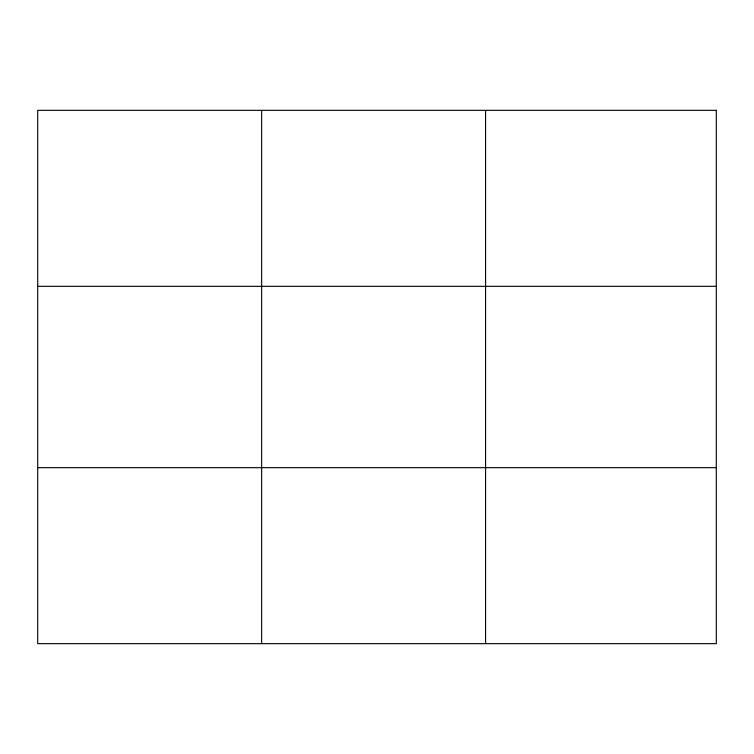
<?xml version="1.0" encoding="UTF-8"?>
<svg xmlns="http://www.w3.org/2000/svg" width="754" height="754" viewBox="0 0 754 754"><rect width="100%" height="100%" fill="white"/><g stroke="black" fill="none" stroke-linecap="round" stroke-linejoin="round"><path stroke-width="1.13" d="M261.638 110.338L261.638 643.662M485.576 110.338L485.576 643.662M37.7 286.332L716.3 286.332M37.7 467.668L716.3 467.668M716.3 110.338L716.3 643.662L37.7 643.662L37.7 110.338L716.3 110.338"/></g></svg>
